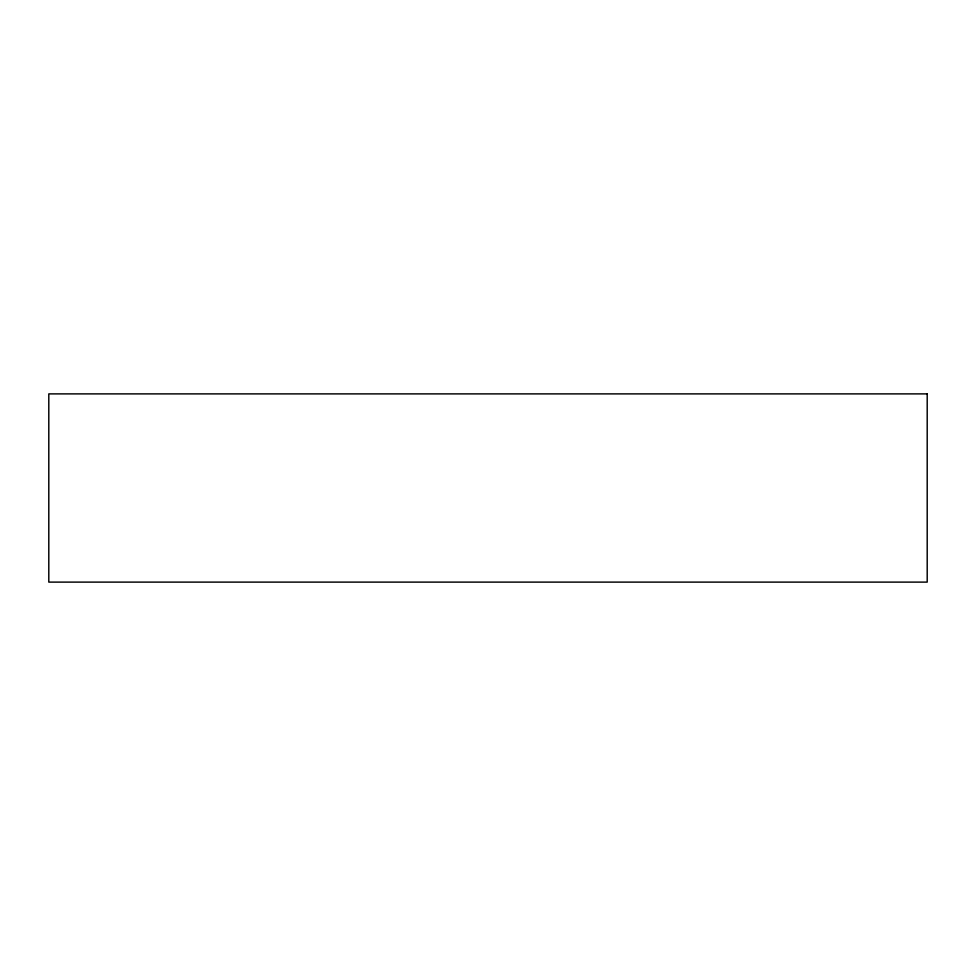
<?xml version="1.0" encoding="UTF-8"?>
<svg xmlns="http://www.w3.org/2000/svg" width="976" height="976" viewBox="0 0 976 976"><rect width="100%" height="100%" fill="white"/><g stroke="black" fill="none" stroke-linecap="round" stroke-linejoin="round"><path stroke-width="1.46" d="M927.2 393.889L48.8 393.889L48.8 582.111L927.2 582.111L927.2 393.889"/></g></svg>
